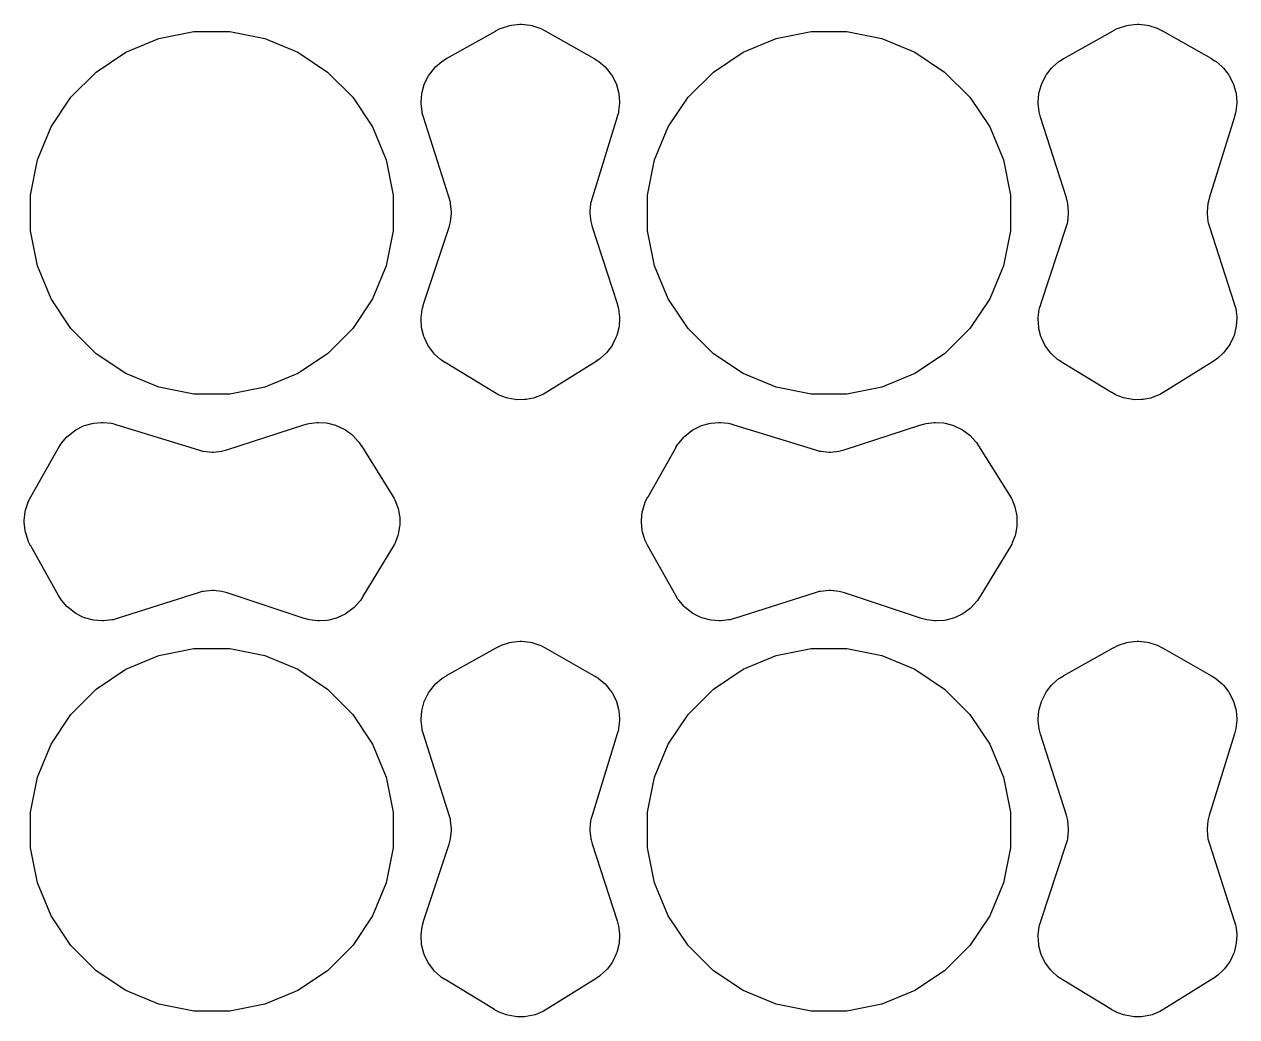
# Model space of a CAD drawing. Header units: millimetres. Extents: x 73.6 to 173.5, y -158 to -94.8.
# Drawn here: x 116.65 to 121.64, y -114.165 to -110.079 of the extents above; entities that cross this region are included whole.
import ezdxf

# ---------------------------------------------------------------- set-up
doc = ezdxf.new("R2010")
doc.units = ezdxf.units.MM
doc.layers.add('F.Mask', color=201, linetype='CONTINUOUS', true_color=0xd864ff)

msp = doc.modelspace()

# ---------------------------------------------------------------- linework, layer by layer
at = {"layer": 'F.Mask', "linetype": 'CONTINUOUS'}
for p, q in [((118.654818, -110.082966), (118.689655, -110.079456)), ((118.689655, -110.079456), (118.696824, -110.079473)), ((118.696824, -110.079473), (118.731639, -110.083152)), ((121.194818, -110.082966), (121.229655, -110.079456)), ((121.229655, -110.079456), (121.236824, -110.079473)), ((121.236824, -110.079473), (121.271639, -110.083152)), ((117.204286, -110.138204), (117.348487, -110.10952)), ((117.348487, -110.10952), (117.495513, -110.10952)), ((117.495513, -110.10952), (117.639714, -110.138204)), ((118.388216, -110.220615), (118.591993, -110.106134)), ((118.591993, -110.106134), (118.592707, -110.105745)), ((118.592707, -110.105745), (118.608248, -110.097512)), ((118.608248, -110.097512), (118.614074, -110.095072)), ((118.614074, -110.095072), (118.647794, -110.084414)), ((118.647794, -110.084414), (118.654818, -110.082966)), ((118.731639, -110.083152), (118.738649, -110.084633)), ((118.738649, -110.084633), (118.772331, -110.095459)), ((118.772331, -110.095459), (118.778146, -110.097928)), ((118.778146, -110.097928), (118.793594, -110.106205)), ((118.793594, -110.106205), (118.794289, -110.106588)), ((118.794289, -110.106588), (118.995734, -110.221045)), ((119.744286, -110.138204), (119.888487, -110.10952)), ((119.888487, -110.10952), (120.035513, -110.10952)), ((120.035513, -110.10952), (120.179714, -110.138204)), ((120.928216, -110.220615), (121.131993, -110.106134)), ((121.131993, -110.106134), (121.132707, -110.105745)), ((121.132707, -110.105745), (121.148248, -110.097512)), ((121.148248, -110.097512), (121.154074, -110.095072)), ((121.154074, -110.095072), (121.187794, -110.084414)), ((121.187794, -110.084414), (121.194818, -110.082966)), ((121.271639, -110.083152), (121.278649, -110.084633)), ((121.278649, -110.084633), (121.312331, -110.095459)), ((121.312331, -110.095459), (121.318146, -110.097928)), ((121.318146, -110.097928), (121.333594, -110.106205)), ((121.333594, -110.106205), (121.334289, -110.106588)), ((121.334289, -110.106588), (121.535734, -110.221045)), ((117.068452, -110.194468), (117.204286, -110.138204)), ((117.639714, -110.138204), (117.775548, -110.194468)), ((119.608452, -110.194468), (119.744286, -110.138204)), ((120.179714, -110.138204), (120.315548, -110.194468)), ((116.946205, -110.276151), (117.068452, -110.194468)), ((117.775548, -110.194468), (117.897795, -110.276151)), ((118.36831, -110.233022), (118.373155, -110.229551)), ((118.373155, -110.229551), (118.387481, -110.22104)), ((118.387481, -110.22104), (118.388216, -110.220615)), ((118.995734, -110.221045), (118.996474, -110.221477)), ((118.996474, -110.221477), (119.010536, -110.229907)), ((119.010536, -110.229907), (119.015358, -110.233386)), ((119.486205, -110.276151), (119.608452, -110.194468)), ((120.315548, -110.194468), (120.437795, -110.276151)), ((120.90831, -110.233022), (120.913155, -110.229551)), ((120.913155, -110.229551), (120.927481, -110.22104)), ((120.927481, -110.22104), (120.928216, -110.220615)), ((121.535734, -110.221045), (121.536474, -110.221477)), ((121.536474, -110.221477), (121.550536, -110.229907)), ((121.550536, -110.229907), (121.555358, -110.233386)), ((116.842242, -110.380114), (116.946205, -110.276151)), ((117.897795, -110.276151), (118.001758, -110.380114)), ((118.317462, -110.285839), (118.338058, -110.259752)), ((118.338058, -110.259752), (118.342769, -110.254854)), ((118.342769, -110.254854), (118.36831, -110.233022)), ((119.015358, -110.233386), (119.040576, -110.255064)), ((119.040576, -110.255064), (119.045252, -110.259945)), ((119.045252, -110.259945), (119.06561, -110.285786)), ((119.382242, -110.380114), (119.486205, -110.276151)), ((120.437795, -110.276151), (120.541758, -110.380114)), ((120.857462, -110.285839), (120.878058, -110.259752)), ((120.878058, -110.259752), (120.882769, -110.254854)), ((120.882769, -110.254854), (120.90831, -110.233022)), ((121.555358, -110.233386), (121.580576, -110.255064)), ((121.580576, -110.255064), (121.585252, -110.259945)), ((121.585252, -110.259945), (121.60561, -110.285786)), ((118.28704, -110.359423), (118.296148, -110.327485)), ((118.296148, -110.327485), (118.29865, -110.321137)), ((118.29865, -110.321137), (118.313784, -110.291568)), ((118.313784, -110.291568), (118.317462, -110.285839)), ((119.06561, -110.285786), (119.069251, -110.291459)), ((119.069251, -110.291459), (119.084272, -110.320753)), ((119.084272, -110.320753), (119.086748, -110.327008)), ((119.086748, -110.327008), (119.095857, -110.358642)), ((120.82704, -110.359423), (120.836148, -110.327485)), ((120.836148, -110.327485), (120.83865, -110.321137)), ((120.83865, -110.321137), (120.853784, -110.291568)), ((120.853784, -110.291568), (120.857462, -110.285839)), ((121.60561, -110.285786), (121.609251, -110.291459)), ((121.609251, -110.291459), (121.624272, -110.320753)), ((121.624272, -110.320753), (121.626748, -110.327008)), ((121.626748, -110.327008), (121.635857, -110.358642)), ((116.760559, -110.502361), (116.842242, -110.380114)), ((118.001758, -110.380114), (118.083441, -110.502361)), ((118.283077, -110.399239), (118.285818, -110.36613)), ((118.285818, -110.36613), (118.28704, -110.359423)), ((119.095857, -110.358642), (119.097088, -110.365272)), ((119.097088, -110.365272), (119.099945, -110.398058)), ((119.300559, -110.502361), (119.382242, -110.380114)), ((120.541758, -110.380114), (120.623441, -110.502361)), ((120.823077, -110.399239), (120.825818, -110.36613)), ((120.825818, -110.36613), (120.82704, -110.359423)), ((121.635857, -110.358642), (121.637088, -110.365272)), ((121.637088, -110.365272), (121.639945, -110.398058)), ((118.283179, -110.406042), (118.283077, -110.399239)), ((118.286957, -110.439426), (118.283179, -110.406042)), ((119.099878, -110.404795), (119.096338, -110.437892)), ((119.099945, -110.398058), (119.099878, -110.404795)), ((120.823179, -110.406042), (120.823077, -110.399239)), ((120.826957, -110.439426), (120.823179, -110.406042)), ((121.639878, -110.404795), (121.636338, -110.437892)), ((121.639945, -110.398058), (121.639878, -110.404795)), ((118.288133, -110.445281), (118.286957, -110.439426)), ((118.292792, -110.461256), (118.288133, -110.445281)), ((118.293014, -110.461982), (118.292792, -110.461256)), ((118.39886, -110.794642), (118.293014, -110.461982)), ((119.09051, -110.460318), (118.986778, -110.795919)), ((119.090741, -110.45954), (119.09051, -110.460318)), ((119.09522, -110.443678), (119.090741, -110.45954)), ((119.096338, -110.437892), (119.09522, -110.443678)), ((120.828133, -110.445281), (120.826957, -110.439426)), ((120.832792, -110.461256), (120.828133, -110.445281)), ((120.833014, -110.461982), (120.832792, -110.461256)), ((120.93886, -110.794642), (120.833014, -110.461982)), ((121.63051, -110.460318), (121.526778, -110.795919)), ((121.630741, -110.45954), (121.63051, -110.460318)), ((121.63522, -110.443678), (121.630741, -110.45954)), ((121.636338, -110.437892), (121.63522, -110.443678)), ((116.704295, -110.638195), (116.760559, -110.502361)), ((118.083441, -110.502361), (118.139705, -110.638195)), ((119.244295, -110.638195), (119.300559, -110.502361)), ((120.623441, -110.502361), (120.679705, -110.638195)), ((116.675611, -110.782396), (116.704295, -110.638195)), ((118.139705, -110.638195), (118.168389, -110.782396)), ((119.215611, -110.782396), (119.244295, -110.638195)), ((120.679705, -110.638195), (120.708389, -110.782396)), ((116.675611, -110.929422), (116.675611, -110.782396)), ((118.168389, -110.782396), (118.168389, -110.929422)), ((118.403769, -110.81157), (118.39886, -110.794642)), ((118.404812, -110.81697), (118.403769, -110.81157)), ((118.408267, -110.851736), (118.404812, -110.81697)), ((118.981095, -110.817805), (118.97784, -110.851792)), ((118.982092, -110.812491), (118.981095, -110.817805)), ((118.986778, -110.795919), (118.982092, -110.812491)), ((119.215611, -110.929422), (119.215611, -110.782396)), ((120.708389, -110.782396), (120.708389, -110.929422)), ((120.943769, -110.81157), (120.93886, -110.794642)), ((120.944812, -110.81697), (120.943769, -110.81157)), ((120.948267, -110.851736), (120.944812, -110.81697)), ((121.521095, -110.817805), (121.51784, -110.851792)), ((121.522092, -110.812491), (121.521095, -110.817805)), ((121.526778, -110.795919), (121.522092, -110.812491)), ((118.404399, -110.89274), (118.408233, -110.858012)), ((118.408233, -110.858012), (118.408267, -110.851736)), ((118.97784, -110.851792), (118.977881, -110.857926)), ((118.977881, -110.857926), (118.981589, -110.891867)), ((120.944399, -110.89274), (120.948233, -110.858012)), ((120.948233, -110.858012), (120.948267, -110.851736)), ((121.51784, -110.851792), (121.517881, -110.857926)), ((121.517881, -110.857926), (121.521589, -110.891867)), ((116.704295, -111.073623), (116.675611, -110.929422)), ((118.168389, -110.929422), (118.139705, -111.073623)), ((118.29354, -111.231991), (118.398197, -110.915028)), ((118.398197, -110.915028), (118.403298, -110.898127)), ((118.403298, -110.898127), (118.404399, -110.89274)), ((118.981589, -110.891867), (118.982658, -110.897171)), ((118.982658, -110.897171), (118.987565, -110.913671)), ((118.987565, -110.913671), (119.089859, -111.229576)), ((119.244295, -111.073623), (119.215611, -110.929422)), ((120.708389, -110.929422), (120.679705, -111.073623)), ((120.83354, -111.231991), (120.938197, -110.915028)), ((120.938197, -110.915028), (120.943298, -110.898127)), ((120.943298, -110.898127), (120.944399, -110.89274)), ((121.521589, -110.891867), (121.522658, -110.897171)), ((121.522658, -110.897171), (121.527565, -110.913671)), ((121.527565, -110.913671), (121.629859, -111.229576)), ((116.760559, -111.209457), (116.704295, -111.073623)), ((118.139705, -111.073623), (118.083441, -111.209457)), ((119.300559, -111.209457), (119.244295, -111.073623)), ((120.679705, -111.073623), (120.623441, -111.209457)), ((116.842242, -111.331704), (116.760559, -111.209457)), ((118.083441, -111.209457), (118.001758, -111.331704)), ((119.089859, -111.229576), (119.090122, -111.230423)), ((119.382242, -111.331704), (119.300559, -111.209457)), ((120.623441, -111.209457), (120.541758, -111.331704)), ((121.629859, -111.229576), (121.630122, -111.230423)), ((118.283106, -111.286844), (118.287279, -111.254111)), ((118.287279, -111.254111), (118.288532, -111.248296)), ((118.288532, -111.248296), (118.293331, -111.232648)), ((118.293331, -111.232648), (118.29354, -111.231991)), ((119.090122, -111.230423), (119.094711, -111.245813)), ((119.094711, -111.245813), (119.095899, -111.251475)), ((119.095899, -111.251475), (119.099923, -111.283807)), ((120.823106, -111.286844), (120.827279, -111.254111)), ((120.827279, -111.254111), (120.828532, -111.248296)), ((120.828532, -111.248296), (120.833331, -111.232648)), ((120.833331, -111.232648), (120.83354, -111.231991)), ((121.630122, -111.230423), (121.634711, -111.245813)), ((121.634711, -111.245813), (121.635899, -111.251475)), ((121.635899, -111.251475), (121.639923, -111.283807)), ((118.282899, -111.293554), (118.283106, -111.286844)), ((118.28503, -111.326156), (118.282899, -111.293554)), ((118.286107, -111.332773), (118.28503, -111.326156)), ((119.096953, -111.329063), (119.088833, -111.360231)), ((119.098007, -111.32254), (119.096953, -111.329063)), ((119.100115, -111.2904), (119.098007, -111.32254)), ((119.099923, -111.283807), (119.100115, -111.2904)), ((120.822899, -111.293554), (120.823106, -111.286844)), ((120.82503, -111.326156), (120.822899, -111.293554)), ((120.826107, -111.332773), (120.82503, -111.326156)), ((121.636953, -111.329063), (121.628833, -111.360231)), ((121.638007, -111.32254), (121.636953, -111.329063)), ((121.640115, -111.2904), (121.638007, -111.32254)), ((121.639923, -111.283807), (121.640115, -111.2904)), ((116.946205, -111.435667), (116.842242, -111.331704)), ((118.001758, -111.331704), (117.897795, -111.435667)), ((118.294422, -111.364369), (118.286107, -111.332773)), ((118.296742, -111.370656), (118.294422, -111.364369)), ((118.310941, -111.400097), (118.296742, -111.370656)), ((119.086569, -111.366442), (119.072729, -111.395525)), ((119.088833, -111.360231), (119.086569, -111.366442)), ((119.486205, -111.435667), (119.382242, -111.331704)), ((120.541758, -111.331704), (120.437795, -111.435667)), ((120.834422, -111.364369), (120.826107, -111.332773)), ((120.836742, -111.370656), (120.834422, -111.364369)), ((120.850941, -111.400097), (120.836742, -111.370656)), ((121.626569, -111.366442), (121.612729, -111.395525)), ((121.628833, -111.360231), (121.626569, -111.366442)), ((118.314412, -111.405817), (118.310941, -111.400097)), ((118.33397, -111.432007), (118.314412, -111.405817)), ((119.050271, -111.427155), (119.045875, -111.432085)), ((119.069339, -111.401195), (119.050271, -111.427155)), ((119.072729, -111.395525), (119.069339, -111.401195)), ((120.854412, -111.405817), (120.850941, -111.400097)), ((120.87397, -111.432007), (120.854412, -111.405817)), ((121.590271, -111.427155), (121.585875, -111.432085)), ((121.609339, -111.401195), (121.590271, -111.427155)), ((121.612729, -111.395525), (121.609339, -111.401195)), ((117.068452, -111.51735), (116.946205, -111.435667)), ((117.897795, -111.435667), (117.775548, -111.51735)), ((118.338478, -111.436969), (118.33397, -111.432007)), ((118.362915, -111.459162), (118.338478, -111.436969)), ((118.36761, -111.46275), (118.362915, -111.459162)), ((118.381395, -111.471549), (118.36761, -111.46275)), ((118.382074, -111.471972), (118.381395, -111.471549)), ((118.585106, -111.59516), (118.382074, -111.471972)), ((119.003286, -111.467111), (118.800686, -111.593736)), ((119.004, -111.466653), (119.003286, -111.467111)), ((119.01744, -111.45781), (119.004, -111.466653)), ((119.022001, -111.454233), (119.01744, -111.45781)), ((119.045875, -111.432085), (119.022001, -111.454233)), ((119.608452, -111.51735), (119.486205, -111.435667)), ((120.437795, -111.435667), (120.315548, -111.51735)), ((120.878478, -111.436969), (120.87397, -111.432007)), ((120.902915, -111.459162), (120.878478, -111.436969)), ((120.90761, -111.46275), (120.902915, -111.459162)), ((120.921395, -111.471549), (120.90761, -111.46275)), ((120.922074, -111.471972), (120.921395, -111.471549)), ((121.125106, -111.59516), (120.922074, -111.471972)), ((121.543286, -111.467111), (121.340686, -111.593736)), ((121.544, -111.466653), (121.543286, -111.467111)), ((121.55744, -111.45781), (121.544, -111.466653)), ((121.562001, -111.454233), (121.55744, -111.45781)), ((121.585875, -111.432085), (121.562001, -111.454233)), ((117.204286, -111.573614), (117.068452, -111.51735)), ((117.775548, -111.51735), (117.639714, -111.573614)), ((119.744286, -111.573614), (119.608452, -111.51735)), ((120.315548, -111.51735), (120.179714, -111.573614)), ((117.348487, -111.602298), (117.204286, -111.573614)), ((117.639714, -111.573614), (117.495513, -111.602298)), ((119.888487, -111.602298), (119.744286, -111.573614)), ((120.179714, -111.573614), (120.035513, -111.602298)), ((117.495513, -111.602298), (117.348487, -111.602298)), ((118.585842, -111.595595), (118.585106, -111.59516)), ((118.599352, -111.603381), (118.585842, -111.595595)), ((118.604459, -111.605798), (118.599352, -111.603381)), ((118.634046, -111.61698), (118.604459, -111.605798)), ((118.640242, -111.61869), (118.634046, -111.61698)), ((118.671057, -111.624213), (118.640242, -111.61869)), ((118.677443, -111.62476), (118.671057, -111.624213)), ((118.708755, -111.624552), (118.677443, -111.62476)), ((118.715136, -111.62392), (118.708755, -111.624552)), ((118.745867, -111.617991), (118.715136, -111.62392)), ((118.752034, -111.616199), (118.745867, -111.617991)), ((118.781479, -111.604623), (118.752034, -111.616199)), ((118.786542, -111.602144), (118.781479, -111.604623)), ((118.80004, -111.594129), (118.786542, -111.602144)), ((118.800686, -111.593736), (118.80004, -111.594129)), ((120.035513, -111.602298), (119.888487, -111.602298)), ((121.125842, -111.595595), (121.125106, -111.59516)), ((121.139352, -111.603381), (121.125842, -111.595595)), ((121.144459, -111.605798), (121.139352, -111.603381)), ((121.174046, -111.61698), (121.144459, -111.605798)), ((121.180242, -111.61869), (121.174046, -111.61698)), ((121.211057, -111.624213), (121.180242, -111.61869)), ((121.217443, -111.62476), (121.211057, -111.624213)), ((121.248755, -111.624552), (121.217443, -111.62476)), ((121.255136, -111.62392), (121.248755, -111.624552)), ((121.285867, -111.617991), (121.255136, -111.62392)), ((121.292034, -111.616199), (121.285867, -111.617991)), ((121.321479, -111.604623), (121.292034, -111.616199)), ((121.326542, -111.602144), (121.321479, -111.604623)), ((121.34004, -111.594129), (121.326542, -111.602144)), ((121.340686, -111.593736), (121.34004, -111.594129)), ((116.897528, -111.731728), (116.929161, -111.722617)), ((116.929161, -111.722617), (116.935783, -111.721387)), ((116.935783, -111.721387), (116.968578, -111.718529)), ((116.968578, -111.718529), (116.975315, -111.718596)), ((116.975315, -111.718596), (117.008405, -111.722136)), ((117.008405, -111.722136), (117.014212, -111.723262)), ((117.014212, -111.723262), (117.030081, -111.727768)), ((117.030081, -111.727768), (117.030851, -111.727997)), ((117.030851, -111.727997), (117.366436, -111.831724)), ((117.484208, -111.83093), (117.800119, -111.728634)), ((117.800119, -111.728634), (117.800901, -111.728391)), ((117.800901, -111.728391), (117.81632, -111.723794)), ((117.81632, -111.723794), (117.822008, -111.7226)), ((117.822008, -111.7226), (117.854315, -111.718581)), ((117.854315, -111.718581), (117.860927, -111.718388)), ((117.860927, -111.718388), (117.893054, -111.720495)), ((117.893054, -111.720495), (117.899582, -111.72155)), ((117.899582, -111.72155), (117.930757, -111.729669)), ((119.437528, -111.731728), (119.469161, -111.722617)), ((119.469161, -111.722617), (119.475783, -111.721387)), ((119.475783, -111.721387), (119.508578, -111.718529)), ((119.508578, -111.718529), (119.515315, -111.718596)), ((119.515315, -111.718596), (119.548405, -111.722136)), ((119.548405, -111.722136), (119.554212, -111.723262)), ((119.554212, -111.723262), (119.570081, -111.727768)), ((119.570081, -111.727768), (119.570851, -111.727997)), ((119.570851, -111.727997), (119.906436, -111.831724)), ((120.024208, -111.83093), (120.340119, -111.728634)), ((120.340119, -111.728634), (120.340901, -111.728391)), ((120.340901, -111.728391), (120.35632, -111.723794)), ((120.35632, -111.723794), (120.362008, -111.7226)), ((120.362008, -111.7226), (120.394315, -111.718581)), ((120.394315, -111.718581), (120.400927, -111.718388)), ((120.400927, -111.718388), (120.433054, -111.720495)), ((120.433054, -111.720495), (120.439582, -111.72155)), ((120.439582, -111.72155), (120.470757, -111.729669)), ((116.803896, -111.803144), (116.825581, -111.77791)), ((116.825581, -111.77791), (116.830451, -111.773242)), ((116.830451, -111.773242), (116.856291, -111.752879)), ((116.856291, -111.752879), (116.861977, -111.749229)), ((116.861977, -111.749229), (116.891254, -111.734212)), ((116.891254, -111.734212), (116.897528, -111.731728)), ((117.930757, -111.729669), (117.936962, -111.73193)), ((117.936962, -111.73193), (117.966055, -111.745773)), ((117.966055, -111.745773), (117.971715, -111.749156)), ((117.971715, -111.749156), (117.997689, -111.76823)), ((117.997689, -111.76823), (118.002608, -111.772614)), ((118.002608, -111.772614), (118.024756, -111.796478)), ((119.343896, -111.803144), (119.365581, -111.77791)), ((119.365581, -111.77791), (119.370451, -111.773242)), ((119.370451, -111.773242), (119.396291, -111.752879)), ((119.396291, -111.752879), (119.401977, -111.749229)), ((119.401977, -111.749229), (119.431254, -111.734212)), ((119.431254, -111.734212), (119.437528, -111.731728)), ((120.470757, -111.729669), (120.476962, -111.73193)), ((120.476962, -111.73193), (120.506055, -111.745773)), ((120.506055, -111.745773), (120.511715, -111.749156)), ((120.511715, -111.749156), (120.537689, -111.76823)), ((120.537689, -111.76823), (120.542608, -111.772614)), ((120.542608, -111.772614), (120.564756, -111.796478)), ((116.677101, -112.024221), (116.791573, -111.822749)), ((116.791573, -111.822749), (116.791972, -111.822066)), ((116.791972, -111.822066), (116.800428, -111.807953)), ((116.800428, -111.807953), (116.803896, -111.803144)), ((118.024756, -111.796478), (118.028351, -111.801067)), ((118.028351, -111.801067), (118.037164, -111.814493)), ((118.037164, -111.814493), (118.037646, -111.815246)), ((118.037646, -111.815246), (118.164253, -112.017816)), ((119.217101, -112.024221), (119.331573, -111.822749)), ((119.331573, -111.822749), (119.331972, -111.822066)), ((119.331972, -111.822066), (119.340428, -111.807953)), ((119.340428, -111.807953), (119.343896, -111.803144)), ((120.564756, -111.796478), (120.568351, -111.801067)), ((120.568351, -111.801067), (120.577164, -111.814493)), ((120.577164, -111.814493), (120.577646, -111.815246)), ((120.577646, -111.815246), (120.704253, -112.017816)), ((117.366436, -111.831724), (117.383008, -111.83641)), ((117.383008, -111.83641), (117.388322, -111.837407)), ((117.388322, -111.837407), (117.42231, -111.840662)), ((117.42231, -111.840662), (117.428445, -111.840621)), ((117.428445, -111.840621), (117.462378, -111.836913)), ((117.462378, -111.836913), (117.467679, -111.835845)), ((117.467679, -111.835845), (117.484208, -111.83093)), ((119.906436, -111.831724), (119.923008, -111.83641)), ((119.923008, -111.83641), (119.928322, -111.837407)), ((119.928322, -111.837407), (119.96231, -111.840662)), ((119.96231, -111.840662), (119.968445, -111.840621)), ((119.968445, -111.840621), (120.002378, -111.836913)), ((120.002378, -111.836913), (120.007679, -111.835845)), ((120.007679, -111.835845), (120.024208, -111.83093)), ((116.668444, -112.040354), (116.676729, -112.024894)), ((116.676729, -112.024894), (116.677101, -112.024221)), ((118.164253, -112.017816), (118.164646, -112.018462)), ((118.164646, -112.018462), (118.172668, -112.031971)), ((119.208444, -112.040354), (119.216729, -112.024894)), ((119.216729, -112.024894), (119.217101, -112.024221)), ((120.704253, -112.017816), (120.704646, -112.018462)), ((120.704646, -112.018462), (120.712668, -112.031971)), ((116.65515, -112.079848), (116.665973, -112.046173)), ((116.665973, -112.046173), (116.668444, -112.040354)), ((118.172668, -112.031971), (118.175138, -112.037018)), ((118.175138, -112.037018), (118.186712, -112.06646)), ((118.186712, -112.06646), (118.188506, -112.072637)), ((118.188506, -112.072637), (118.194436, -112.103367)), ((119.19515, -112.079848), (119.205973, -112.046173)), ((119.205973, -112.046173), (119.208444, -112.040354)), ((120.712668, -112.031971), (120.715138, -112.037018)), ((120.715138, -112.037018), (120.726712, -112.06646)), ((120.726712, -112.06646), (120.728506, -112.072637)), ((120.728506, -112.072637), (120.734436, -112.103367)), ((116.649972, -112.128847), (116.649989, -112.121678)), ((116.649989, -112.121678), (116.653668, -112.086866)), ((116.653668, -112.086866), (116.65515, -112.079848)), ((118.194436, -112.103367), (118.195067, -112.109746)), ((118.195067, -112.109746), (118.195273, -112.141059)), ((119.189972, -112.128847), (119.189989, -112.121678)), ((119.189989, -112.121678), (119.193668, -112.086866)), ((119.193668, -112.086866), (119.19515, -112.079848)), ((120.734436, -112.103367), (120.735067, -112.109746)), ((120.735067, -112.109746), (120.735273, -112.141059)), ((116.653483, -112.163686), (116.649972, -112.128847)), ((116.654929, -112.170704), (116.653483, -112.163686)), ((116.66559, -112.204432), (116.654929, -112.170704)), ((118.189203, -112.178261), (118.187494, -112.184451)), ((118.194726, -112.147445), (118.189203, -112.178261)), ((118.195273, -112.141059), (118.194726, -112.147445)), ((119.193483, -112.163686), (119.189972, -112.128847)), ((119.194929, -112.170704), (119.193483, -112.163686)), ((119.20559, -112.204432), (119.194929, -112.170704)), ((120.729203, -112.178261), (120.727494, -112.184451)), ((120.734726, -112.147445), (120.729203, -112.178261)), ((120.735273, -112.141059), (120.734726, -112.147445)), ((116.668028, -112.210252), (116.66559, -112.204432)), ((116.676262, -112.225795), (116.668028, -112.210252)), ((116.676651, -112.226509), (116.676262, -112.225795)), ((116.791109, -112.430246), (116.676651, -112.226509)), ((118.173905, -112.219128), (118.166068, -112.232735)), ((118.176306, -112.214054), (118.173905, -112.219128)), ((118.187494, -112.184451), (118.176306, -112.214054)), ((119.208028, -112.210252), (119.20559, -112.204432)), ((119.216262, -112.225795), (119.208028, -112.210252)), ((119.216651, -112.226509), (119.216262, -112.225795)), ((119.331109, -112.430246), (119.216651, -112.226509)), ((120.713905, -112.219128), (120.706068, -112.232735)), ((120.716306, -112.214054), (120.713905, -112.219128)), ((120.727494, -112.184451), (120.716306, -112.214054)), ((118.165687, -112.23338), (118.042493, -112.436421)), ((118.166068, -112.232735), (118.165687, -112.23338)), ((120.705687, -112.23338), (120.582493, -112.436421)), ((120.706068, -112.232735), (120.705687, -112.23338)), ((117.365129, -112.419652), (117.032507, -112.525485)), ((117.382092, -112.414735), (117.365129, -112.419652)), ((117.387488, -112.413694), (117.382092, -112.414735)), ((117.422251, -112.410239), (117.387488, -112.413694)), ((117.428527, -112.410273), (117.422251, -112.410239)), ((117.463258, -112.414107), (117.428527, -112.410273)), ((117.468641, -112.415206), (117.463258, -112.414107)), ((117.48556, -112.420309), (117.468641, -112.415206)), ((117.802515, -112.524964), (117.48556, -112.420309)), ((119.905129, -112.419652), (119.572507, -112.525485)), ((119.922092, -112.414735), (119.905129, -112.419652)), ((119.927488, -112.413694), (119.922092, -112.414735)), ((119.962251, -112.410239), (119.927488, -112.413694)), ((119.968527, -112.410273), (119.962251, -112.410239)), ((120.003258, -112.414107), (119.968527, -112.410273)), ((120.008641, -112.415206), (120.003258, -112.414107)), ((120.02556, -112.420309), (120.008641, -112.415206)), ((120.342515, -112.524964), (120.02556, -112.420309)), ((116.791613, -112.431117), (116.791109, -112.430246)), ((116.800064, -112.44534), (116.791613, -112.431117)), ((116.803537, -112.450187), (116.800064, -112.44534)), ((116.825369, -112.47573), (116.803537, -112.450187)), ((116.830276, -112.480449), (116.825369, -112.47573)), ((118.029679, -112.455582), (118.007476, -112.480025)), ((118.033267, -112.450889), (118.029679, -112.455582)), ((118.042066, -112.437107), (118.033267, -112.450889)), ((118.042493, -112.436421), (118.042066, -112.437107)), ((119.331613, -112.431117), (119.331109, -112.430246)), ((119.340064, -112.44534), (119.331613, -112.431117)), ((119.343537, -112.450187), (119.340064, -112.44534)), ((119.365369, -112.47573), (119.343537, -112.450187)), ((119.370276, -112.480449), (119.365369, -112.47573)), ((120.569679, -112.455582), (120.547476, -112.480025)), ((120.573267, -112.450889), (120.569679, -112.455582)), ((120.582066, -112.437107), (120.573267, -112.450889)), ((120.582493, -112.436421), (120.582066, -112.437107)), ((116.856356, -112.50104), (116.830276, -112.480449)), ((116.862085, -112.504718), (116.856356, -112.50104)), ((116.891657, -112.519853), (116.862085, -112.504718)), ((116.897994, -112.522351), (116.891657, -112.519853)), ((116.929943, -112.531463), (116.897994, -112.522351)), ((117.03176, -112.525713), (117.015803, -112.530368)), ((117.032507, -112.525485), (117.03176, -112.525713)), ((117.803201, -112.525182), (117.802515, -112.524964)), ((117.818843, -112.529951), (117.803201, -112.525182)), ((117.93489, -112.524059), (117.903282, -112.532373)), ((117.941165, -112.521745), (117.93489, -112.524059)), ((117.970611, -112.507546), (117.941165, -112.521745)), ((117.976334, -112.504075), (117.970611, -112.507546)), ((118.002528, -112.484519), (117.976334, -112.504075)), ((118.007476, -112.480025), (118.002528, -112.484519)), ((119.396356, -112.50104), (119.370276, -112.480449)), ((119.402085, -112.504718), (119.396356, -112.50104)), ((119.431657, -112.519853), (119.402085, -112.504718)), ((119.437994, -112.522351), (119.431657, -112.519853)), ((119.469943, -112.531463), (119.437994, -112.522351)), ((119.57176, -112.525713), (119.555803, -112.530368)), ((119.572507, -112.525485), (119.57176, -112.525713)), ((120.343201, -112.525182), (120.342515, -112.524964)), ((120.358843, -112.529951), (120.343201, -112.525182)), ((120.47489, -112.524059), (120.443282, -112.532373)), ((120.481165, -112.521745), (120.47489, -112.524059)), ((120.510611, -112.507546), (120.481165, -112.521745)), ((120.516334, -112.504075), (120.510611, -112.507546)), ((120.542528, -112.484519), (120.516334, -112.504075)), ((120.547476, -112.480025), (120.542528, -112.484519)), ((116.936643, -112.532684), (116.929943, -112.531463)), ((116.969763, -112.535425), (116.936643, -112.532684)), ((116.976559, -112.535323), (116.969763, -112.535425)), ((117.009938, -112.531546), (116.976559, -112.535323)), ((117.015803, -112.530368), (117.009938, -112.531546)), ((117.824606, -112.531188), (117.818843, -112.529951)), ((117.857381, -112.535369), (117.824606, -112.531188)), ((117.864061, -112.535575), (117.857381, -112.535369)), ((117.896686, -112.533446), (117.864061, -112.535575)), ((117.903282, -112.532373), (117.896686, -112.533446)), ((119.476643, -112.532684), (119.469943, -112.531463)), ((119.509763, -112.535425), (119.476643, -112.532684)), ((119.516559, -112.535323), (119.509763, -112.535425)), ((119.549938, -112.531546), (119.516559, -112.535323)), ((119.555803, -112.530368), (119.549938, -112.531546)), ((120.364606, -112.531188), (120.358843, -112.529951)), ((120.397381, -112.535369), (120.364606, -112.531188)), ((120.404061, -112.535575), (120.397381, -112.535369)), ((120.436686, -112.533446), (120.404061, -112.535575)), ((120.443282, -112.532373), (120.436686, -112.533446)), ((118.614074, -112.635072), (118.647794, -112.624414)), ((118.647794, -112.624414), (118.654818, -112.622966)), ((118.654818, -112.622966), (118.689655, -112.619456)), ((118.689655, -112.619456), (118.696824, -112.619473)), ((118.696824, -112.619473), (118.731639, -112.623152)), ((118.731639, -112.623152), (118.738649, -112.624633)), ((118.738649, -112.624633), (118.772331, -112.635459)), ((121.154074, -112.635072), (121.187794, -112.624414)), ((121.187794, -112.624414), (121.194818, -112.622966)), ((121.194818, -112.622966), (121.229655, -112.619456)), ((121.229655, -112.619456), (121.236824, -112.619473)), ((121.236824, -112.619473), (121.271639, -112.623152)), ((121.271639, -112.623152), (121.278649, -112.624633)), ((121.278649, -112.624633), (121.312331, -112.635459)), ((117.204286, -112.678204), (117.348487, -112.64952)), ((117.348487, -112.64952), (117.495513, -112.64952)), ((117.495513, -112.64952), (117.639714, -112.678204)), ((118.388216, -112.760615), (118.591993, -112.646134)), ((118.591993, -112.646134), (118.592707, -112.645745)), ((118.592707, -112.645745), (118.608248, -112.637512)), ((118.608248, -112.637512), (118.614074, -112.635072)), ((118.772331, -112.635459), (118.778146, -112.637928)), ((118.778146, -112.637928), (118.793594, -112.646205)), ((118.793594, -112.646205), (118.794289, -112.646588)), ((118.794289, -112.646588), (118.995734, -112.761045)), ((119.744286, -112.678204), (119.888487, -112.64952)), ((119.888487, -112.64952), (120.035513, -112.64952)), ((120.035513, -112.64952), (120.179714, -112.678204)), ((120.928216, -112.760615), (121.131993, -112.646134)), ((121.131993, -112.646134), (121.132707, -112.645745)), ((121.132707, -112.645745), (121.148248, -112.637512)), ((121.148248, -112.637512), (121.154074, -112.635072)), ((121.312331, -112.635459), (121.318146, -112.637928)), ((121.318146, -112.637928), (121.333594, -112.646205)), ((121.333594, -112.646205), (121.334289, -112.646588)), ((121.334289, -112.646588), (121.535734, -112.761045)), ((117.068452, -112.734468), (117.204286, -112.678204)), ((117.639714, -112.678204), (117.775548, -112.734468)), ((119.608452, -112.734468), (119.744286, -112.678204)), ((120.179714, -112.678204), (120.315548, -112.734468)), ((116.946205, -112.816151), (117.068452, -112.734468)), ((117.775548, -112.734468), (117.897795, -112.816151)), ((118.342769, -112.794854), (118.36831, -112.773022)), ((118.36831, -112.773022), (118.373155, -112.769551)), ((118.373155, -112.769551), (118.387481, -112.76104)), ((118.387481, -112.76104), (118.388216, -112.760615)), ((118.995734, -112.761045), (118.996474, -112.761477)), ((118.996474, -112.761477), (119.010536, -112.769907)), ((119.010536, -112.769907), (119.015358, -112.773386)), ((119.015358, -112.773386), (119.040576, -112.795064)), ((119.486205, -112.816151), (119.608452, -112.734468)), ((120.315548, -112.734468), (120.437795, -112.816151)), ((120.882769, -112.794854), (120.90831, -112.773022)), ((120.90831, -112.773022), (120.913155, -112.769551)), ((120.913155, -112.769551), (120.927481, -112.76104)), ((120.927481, -112.76104), (120.928216, -112.760615)), ((121.535734, -112.761045), (121.536474, -112.761477)), ((121.536474, -112.761477), (121.550536, -112.769907)), ((121.550536, -112.769907), (121.555358, -112.773386)), ((121.555358, -112.773386), (121.580576, -112.795064)), ((116.842242, -112.920114), (116.946205, -112.816151)), ((117.897795, -112.816151), (118.001758, -112.920114)), ((118.313784, -112.831568), (118.317462, -112.825839)), ((118.317462, -112.825839), (118.338058, -112.799752)), ((118.338058, -112.799752), (118.342769, -112.794854)), ((119.040576, -112.795064), (119.045252, -112.799945)), ((119.045252, -112.799945), (119.06561, -112.825786)), ((119.06561, -112.825786), (119.069251, -112.831459)), ((119.382242, -112.920114), (119.486205, -112.816151)), ((120.437795, -112.816151), (120.541758, -112.920114)), ((120.853784, -112.831568), (120.857462, -112.825839)), ((120.857462, -112.825839), (120.878058, -112.799752)), ((120.878058, -112.799752), (120.882769, -112.794854)), ((121.580576, -112.795064), (121.585252, -112.799945)), ((121.585252, -112.799945), (121.60561, -112.825786)), ((121.60561, -112.825786), (121.609251, -112.831459)), ((118.28704, -112.899423), (118.296148, -112.867485)), ((118.296148, -112.867485), (118.29865, -112.861137)), ((118.29865, -112.861137), (118.313784, -112.831568)), ((119.069251, -112.831459), (119.084272, -112.860753)), ((119.084272, -112.860753), (119.086748, -112.867008)), ((119.086748, -112.867008), (119.095857, -112.898642)), ((120.82704, -112.899423), (120.836148, -112.867485)), ((120.836148, -112.867485), (120.83865, -112.861137)), ((120.83865, -112.861137), (120.853784, -112.831568)), ((121.609251, -112.831459), (121.624272, -112.860753)), ((121.624272, -112.860753), (121.626748, -112.867008)), ((121.626748, -112.867008), (121.635857, -112.898642)), ((116.760559, -113.042361), (116.842242, -112.920114)), ((118.001758, -112.920114), (118.083441, -113.042361)), ((118.283077, -112.939239), (118.285818, -112.90613)), ((118.285818, -112.90613), (118.28704, -112.899423)), ((119.095857, -112.898642), (119.097088, -112.905272)), ((119.097088, -112.905272), (119.099945, -112.938058)), ((119.300559, -113.042361), (119.382242, -112.920114)), ((120.541758, -112.920114), (120.623441, -113.042361)), ((120.823077, -112.939239), (120.825818, -112.90613)), ((120.825818, -112.90613), (120.82704, -112.899423)), ((121.635857, -112.898642), (121.637088, -112.905272)), ((121.637088, -112.905272), (121.639945, -112.938058)), ((118.283179, -112.946042), (118.283077, -112.939239)), ((118.286957, -112.979426), (118.283179, -112.946042)), ((119.099878, -112.944795), (119.096338, -112.977892)), ((119.099945, -112.938058), (119.099878, -112.944795)), ((120.823179, -112.946042), (120.823077, -112.939239)), ((120.826957, -112.979426), (120.823179, -112.946042)), ((121.639878, -112.944795), (121.636338, -112.977892)), ((121.639945, -112.938058), (121.639878, -112.944795)), ((118.288133, -112.985281), (118.286957, -112.979426)), ((118.292792, -113.001256), (118.288133, -112.985281)), ((118.293014, -113.001982), (118.292792, -113.001256)), ((118.39886, -113.334642), (118.293014, -113.001982)), ((119.09051, -113.000318), (118.986778, -113.335919)), ((119.090741, -112.99954), (119.09051, -113.000318)), ((119.09522, -112.983678), (119.090741, -112.99954)), ((119.096338, -112.977892), (119.09522, -112.983678)), ((120.828133, -112.985281), (120.826957, -112.979426)), ((120.832792, -113.001256), (120.828133, -112.985281)), ((120.833014, -113.001982), (120.832792, -113.001256)), ((120.93886, -113.334642), (120.833014, -113.001982)), ((121.63051, -113.000318), (121.526778, -113.335919)), ((121.630741, -112.99954), (121.63051, -113.000318)), ((121.63522, -112.983678), (121.630741, -112.99954)), ((121.636338, -112.977892), (121.63522, -112.983678)), ((116.704295, -113.178195), (116.760559, -113.042361)), ((118.083441, -113.042361), (118.139705, -113.178195)), ((119.244295, -113.178195), (119.300559, -113.042361)), ((120.623441, -113.042361), (120.679705, -113.178195)), ((116.675611, -113.322396), (116.704295, -113.178195)), ((118.139705, -113.178195), (118.168389, -113.322396)), ((119.215611, -113.322396), (119.244295, -113.178195)), ((120.679705, -113.178195), (120.708389, -113.322396)), ((116.675611, -113.469422), (116.675611, -113.322396)), ((118.168389, -113.322396), (118.168389, -113.469422)), ((119.215611, -113.469422), (119.215611, -113.322396)), ((120.708389, -113.322396), (120.708389, -113.469422)), ((118.403769, -113.35157), (118.39886, -113.334642)), ((118.404812, -113.35697), (118.403769, -113.35157)), ((118.408267, -113.391736), (118.404812, -113.35697)), ((118.981095, -113.357805), (118.97784, -113.391792)), ((118.982092, -113.352491), (118.981095, -113.357805)), ((118.986778, -113.335919), (118.982092, -113.352491)), ((120.943769, -113.35157), (120.93886, -113.334642)), ((120.944812, -113.35697), (120.943769, -113.35157)), ((120.948267, -113.391736), (120.944812, -113.35697)), ((121.521095, -113.357805), (121.51784, -113.391792)), ((121.522092, -113.352491), (121.521095, -113.357805)), ((121.526778, -113.335919), (121.522092, -113.352491)), ((118.404399, -113.43274), (118.408233, -113.398012)), ((118.408233, -113.398012), (118.408267, -113.391736)), ((118.97784, -113.391792), (118.977881, -113.397926)), ((118.977881, -113.397926), (118.981589, -113.431867)), ((120.944399, -113.43274), (120.948233, -113.398012)), ((120.948233, -113.398012), (120.948267, -113.391736)), ((121.51784, -113.391792), (121.517881, -113.397926)), ((121.517881, -113.397926), (121.521589, -113.431867)), ((116.704295, -113.613623), (116.675611, -113.469422)), ((118.168389, -113.469422), (118.139705, -113.613623)), ((118.29354, -113.771991), (118.398197, -113.455028)), ((118.398197, -113.455028), (118.403298, -113.438127)), ((118.403298, -113.438127), (118.404399, -113.43274)), ((118.981589, -113.431867), (118.982658, -113.437171)), ((118.982658, -113.437171), (118.987565, -113.453671)), ((118.987565, -113.453671), (119.089859, -113.769576)), ((119.244295, -113.613623), (119.215611, -113.469422)), ((120.708389, -113.469422), (120.679705, -113.613623)), ((120.83354, -113.771991), (120.938197, -113.455028)), ((120.938197, -113.455028), (120.943298, -113.438127)), ((120.943298, -113.438127), (120.944399, -113.43274)), ((121.521589, -113.431867), (121.522658, -113.437171)), ((121.522658, -113.437171), (121.527565, -113.453671)), ((121.527565, -113.453671), (121.629859, -113.769576)), ((116.760559, -113.749457), (116.704295, -113.613623)), ((118.139705, -113.613623), (118.083441, -113.749457)), ((119.300559, -113.749457), (119.244295, -113.613623)), ((120.679705, -113.613623), (120.623441, -113.749457)), ((116.842242, -113.871704), (116.760559, -113.749457)), ((118.083441, -113.749457), (118.001758, -113.871704)), ((118.288532, -113.788296), (118.293331, -113.772648)), ((118.293331, -113.772648), (118.29354, -113.771991)), ((119.089859, -113.769576), (119.090122, -113.770423)), ((119.090122, -113.770423), (119.094711, -113.785813)), ((119.382242, -113.871704), (119.300559, -113.749457)), ((120.623441, -113.749457), (120.541758, -113.871704)), ((120.828532, -113.788296), (120.833331, -113.772648)), ((120.833331, -113.772648), (120.83354, -113.771991)), ((121.629859, -113.769576), (121.630122, -113.770423)), ((121.630122, -113.770423), (121.634711, -113.785813)), ((118.283106, -113.826844), (118.287279, -113.794111)), ((118.287279, -113.794111), (118.288532, -113.788296)), ((119.094711, -113.785813), (119.095899, -113.791475)), ((119.095899, -113.791475), (119.099923, -113.823807)), ((119.099923, -113.823807), (119.100115, -113.8304)), ((120.823106, -113.826844), (120.827279, -113.794111)), ((120.827279, -113.794111), (120.828532, -113.788296)), ((121.634711, -113.785813), (121.635899, -113.791475)), ((121.635899, -113.791475), (121.639923, -113.823807)), ((121.639923, -113.823807), (121.640115, -113.8304)), ((116.946205, -113.975667), (116.842242, -113.871704)), ((118.001758, -113.871704), (117.897795, -113.975667)), ((118.282899, -113.833554), (118.283106, -113.826844)), ((118.28503, -113.866156), (118.282899, -113.833554)), ((118.286107, -113.872773), (118.28503, -113.866156)), ((118.294422, -113.904369), (118.286107, -113.872773)), ((119.096953, -113.869063), (119.088833, -113.900231)), ((119.098007, -113.86254), (119.096953, -113.869063)), ((119.100115, -113.8304), (119.098007, -113.86254)), ((119.486205, -113.975667), (119.382242, -113.871704)), ((120.541758, -113.871704), (120.437795, -113.975667)), ((120.822899, -113.833554), (120.823106, -113.826844)), ((120.82503, -113.866156), (120.822899, -113.833554)), ((120.826107, -113.872773), (120.82503, -113.866156)), ((120.834422, -113.904369), (120.826107, -113.872773)), ((121.636953, -113.869063), (121.628833, -113.900231)), ((121.638007, -113.86254), (121.636953, -113.869063)), ((121.640115, -113.8304), (121.638007, -113.86254)), ((118.296742, -113.910656), (118.294422, -113.904369)), ((118.310941, -113.940097), (118.296742, -113.910656)), ((119.086569, -113.906442), (119.072729, -113.935525)), ((119.088833, -113.900231), (119.086569, -113.906442)), ((120.836742, -113.910656), (120.834422, -113.904369)), ((120.850941, -113.940097), (120.836742, -113.910656)), ((121.626569, -113.906442), (121.612729, -113.935525)), ((121.628833, -113.900231), (121.626569, -113.906442)), ((118.314412, -113.945817), (118.310941, -113.940097)), ((118.33397, -113.972007), (118.314412, -113.945817)), ((118.338478, -113.976969), (118.33397, -113.972007)), ((119.045875, -113.972085), (119.022001, -113.994233)), ((119.050271, -113.967155), (119.045875, -113.972085)), ((119.069339, -113.941195), (119.050271, -113.967155)), ((119.072729, -113.935525), (119.069339, -113.941195)), ((120.854412, -113.945817), (120.850941, -113.940097)), ((120.87397, -113.972007), (120.854412, -113.945817)), ((120.878478, -113.976969), (120.87397, -113.972007)), ((121.585875, -113.972085), (121.562001, -113.994233)), ((121.590271, -113.967155), (121.585875, -113.972085)), ((121.609339, -113.941195), (121.590271, -113.967155)), ((121.612729, -113.935525), (121.609339, -113.941195)), ((117.068452, -114.05735), (116.946205, -113.975667)), ((117.897795, -113.975667), (117.775548, -114.05735)), ((118.362915, -113.999162), (118.338478, -113.976969)), ((118.36761, -114.00275), (118.362915, -113.999162)), ((118.381395, -114.011549), (118.36761, -114.00275)), ((118.382074, -114.011972), (118.381395, -114.011549)), ((118.585106, -114.13516), (118.382074, -114.011972)), ((119.003286, -114.007111), (118.800686, -114.133736)), ((119.004, -114.006653), (119.003286, -114.007111)), ((119.01744, -113.99781), (119.004, -114.006653)), ((119.022001, -113.994233), (119.01744, -113.99781)), ((119.608452, -114.05735), (119.486205, -113.975667)), ((120.437795, -113.975667), (120.315548, -114.05735)), ((120.902915, -113.999162), (120.878478, -113.976969)), ((120.90761, -114.00275), (120.902915, -113.999162)), ((120.921395, -114.011549), (120.90761, -114.00275)), ((120.922074, -114.011972), (120.921395, -114.011549)), ((121.125106, -114.13516), (120.922074, -114.011972)), ((121.543286, -114.007111), (121.340686, -114.133736)), ((121.544, -114.006653), (121.543286, -114.007111)), ((121.55744, -113.99781), (121.544, -114.006653)), ((121.562001, -113.994233), (121.55744, -113.99781)), ((117.204286, -114.113614), (117.068452, -114.05735)), ((117.775548, -114.05735), (117.639714, -114.113614)), ((119.744286, -114.113614), (119.608452, -114.05735)), ((120.315548, -114.05735), (120.179714, -114.113614)), ((117.348487, -114.142298), (117.204286, -114.113614)), ((117.639714, -114.113614), (117.495513, -114.142298)), ((119.888487, -114.142298), (119.744286, -114.113614)), ((120.179714, -114.113614), (120.035513, -114.142298)), ((117.495513, -114.142298), (117.348487, -114.142298)), ((118.585842, -114.135595), (118.585106, -114.13516)), ((118.599352, -114.143381), (118.585842, -114.135595)), ((118.604459, -114.145798), (118.599352, -114.143381)), ((118.634046, -114.15698), (118.604459, -114.145798)), ((118.640242, -114.15869), (118.634046, -114.15698)), ((118.671057, -114.164213), (118.640242, -114.15869)), ((118.677443, -114.16476), (118.671057, -114.164213)), ((118.708755, -114.164552), (118.677443, -114.16476)), ((118.715136, -114.16392), (118.708755, -114.164552)), ((118.745867, -114.157991), (118.715136, -114.16392)), ((118.752034, -114.156199), (118.745867, -114.157991)), ((118.781479, -114.144623), (118.752034, -114.156199)), ((118.786542, -114.142144), (118.781479, -114.144623)), ((118.80004, -114.134129), (118.786542, -114.142144)), ((118.800686, -114.133736), (118.80004, -114.134129)), ((120.035513, -114.142298), (119.888487, -114.142298)), ((121.125842, -114.135595), (121.125106, -114.13516)), ((121.139352, -114.143381), (121.125842, -114.135595)), ((121.144459, -114.145798), (121.139352, -114.143381)), ((121.174046, -114.15698), (121.144459, -114.145798)), ((121.180242, -114.15869), (121.174046, -114.15698)), ((121.211057, -114.164213), (121.180242, -114.15869)), ((121.217443, -114.16476), (121.211057, -114.164213)), ((121.248755, -114.164552), (121.217443, -114.16476)), ((121.255136, -114.16392), (121.248755, -114.164552)), ((121.285867, -114.157991), (121.255136, -114.16392)), ((121.292034, -114.156199), (121.285867, -114.157991)), ((121.321479, -114.144623), (121.292034, -114.156199)), ((121.326542, -114.142144), (121.321479, -114.144623)), ((121.34004, -114.134129), (121.326542, -114.142144)), ((121.340686, -114.133736), (121.34004, -114.134129))]:
    msp.add_line(p, q, dxfattribs=at)

doc.saveas('drawing.dxf')
